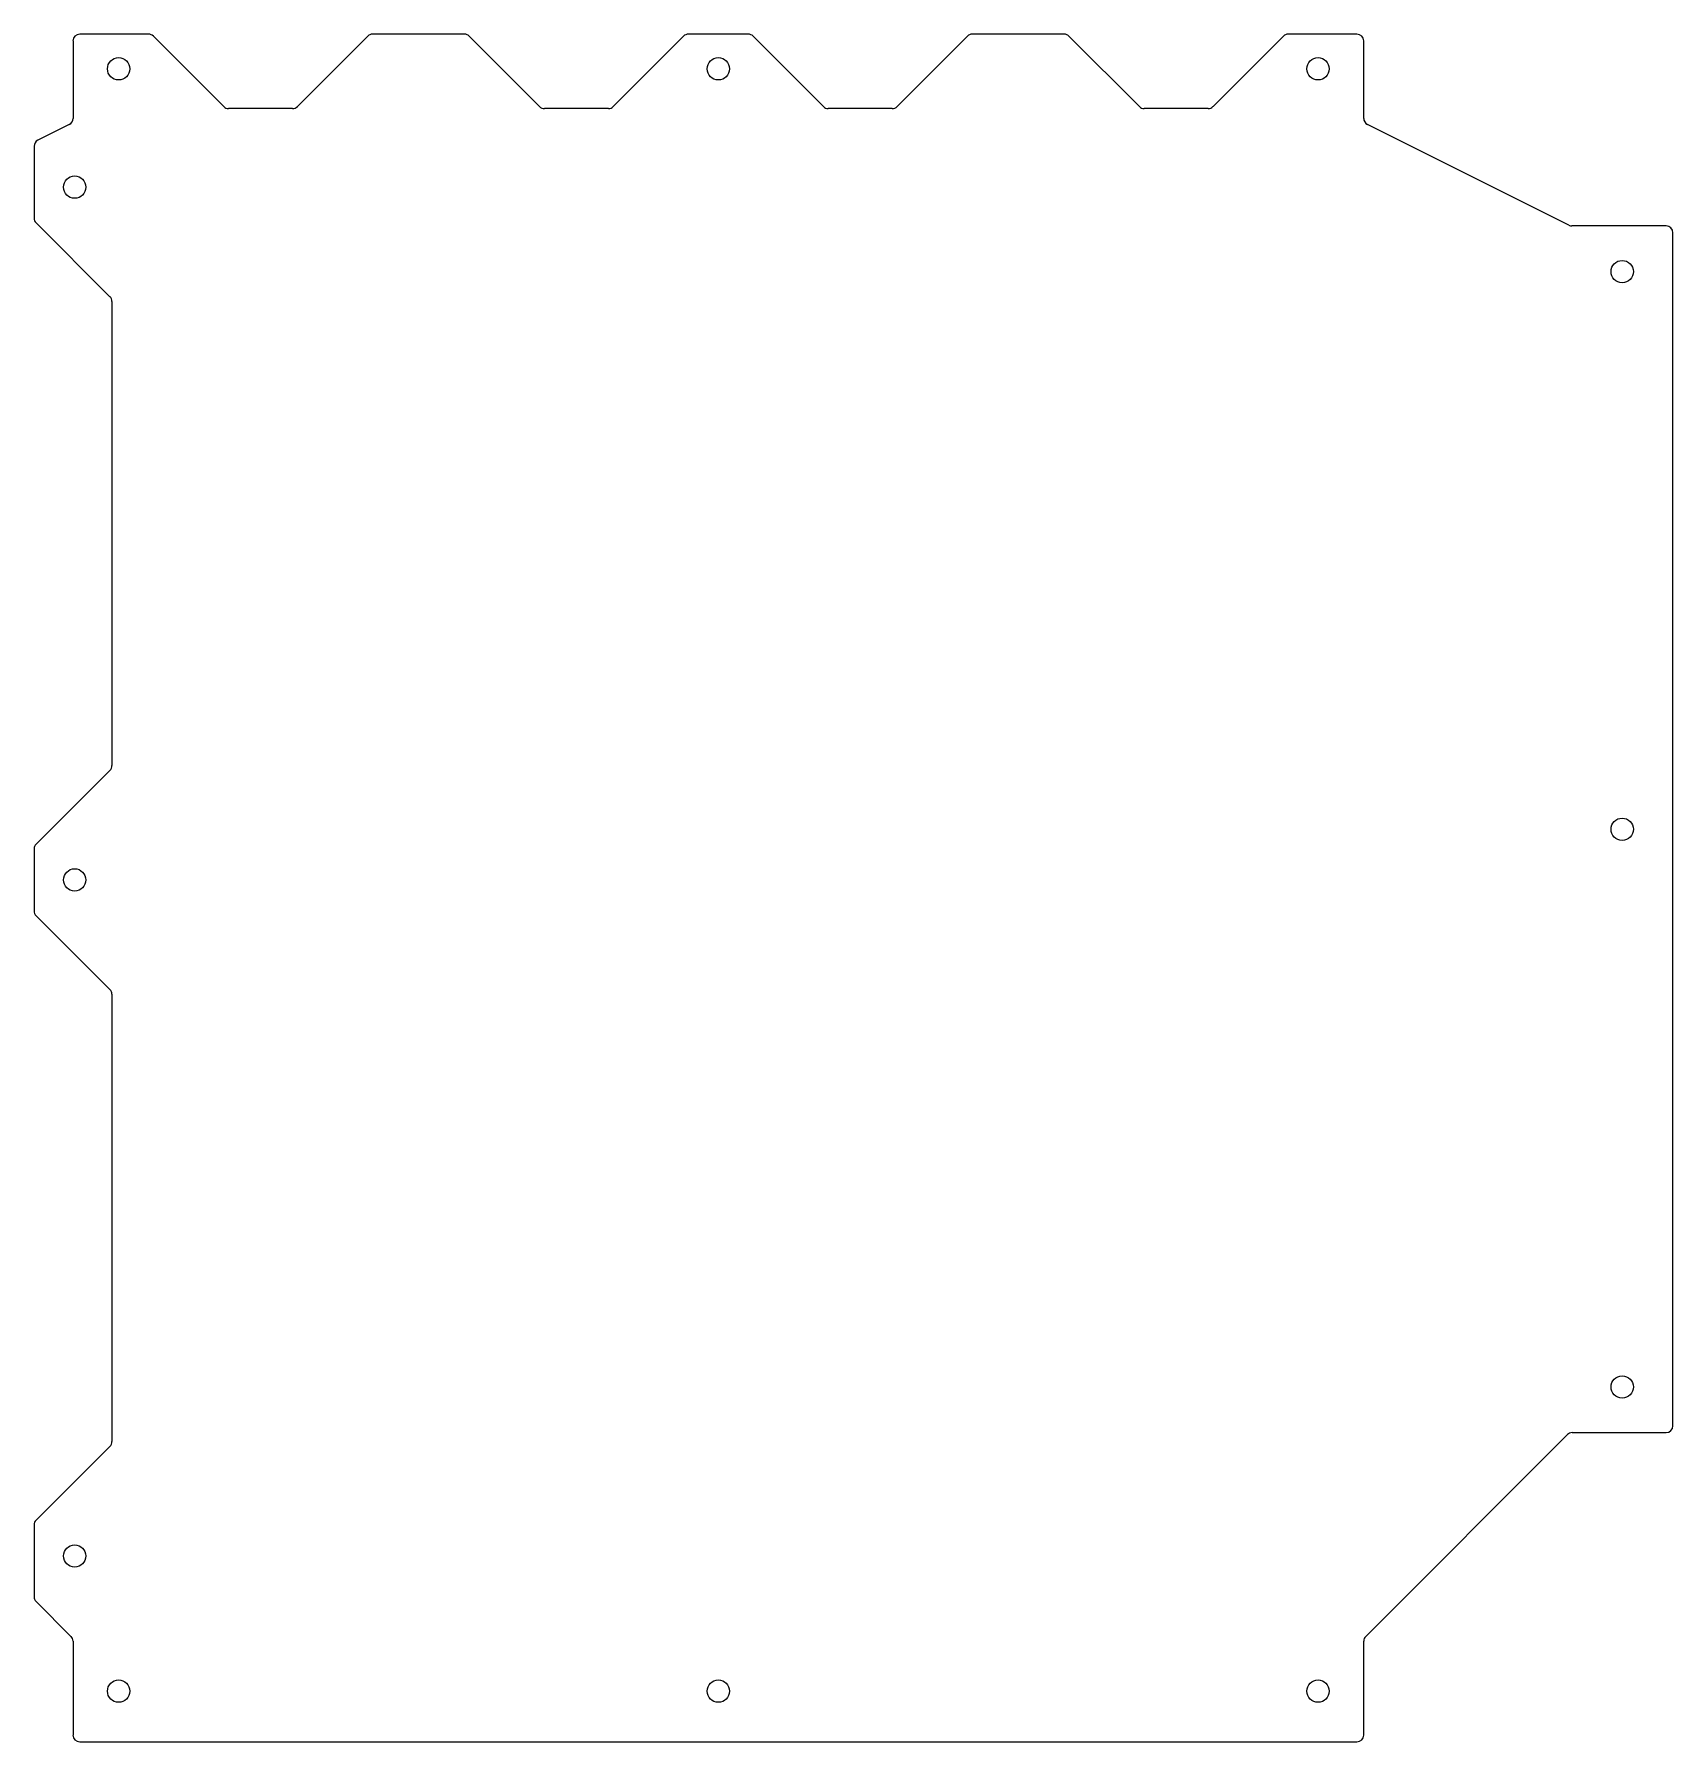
# Model space of a CAD drawing. Header units: inches. Extents: x -9.5 to 9.5, y -9.9 to 9.9.
import ezdxf

# ---------------------------------------------------------------- set-up
doc = ezdxf.new("R2010")
doc.units = ezdxf.units.IN
doc.layers.add('CUTOUTS', color=1, linetype='CONTINUOUS')
doc.layers.add('PERIMETER', color=5, linetype='CONTINUOUS')

msp = doc.modelspace()

# ---------------------------------------------------------------- linework, layer by layer
at = {"layer": 'CUTOUTS'}
for centre in [(-8.563, 9.542), (-1.575, 9.542), (5.413, 9.542), (-9.075, 8.164), (8.957, 7.18), (8.957, 0.684), (-9.075, 0.094), (8.957, -5.812), (-9.075, -7.781), (-8.563, -9.355), (-1.575, -9.355), (5.413, -9.355)]:
    msp.add_circle(centre, 0.13, dxfattribs=at)
at = {"layer": 'PERIMETER'}
for p, q in [((-8.214, 9.946), (-9.016, 9.946)), ((-9.094, 9.867), (-9.094, 8.964)), ((-7.338, 9.103), (-8.158, 9.923)), ((-5.66, 9.923), (-6.48, 9.103)), ((-4.533, 9.946), (-5.605, 9.946)), ((-3.657, 9.103), (-4.477, 9.923)), ((-1.979, 9.923), (-2.799, 9.103)), ((-1.226, 9.946), (-1.924, 9.946)), ((-0.35, 9.103), (-1.17, 9.923)), ((1.328, 9.923), (0.508, 9.103)), ((2.455, 9.946), (1.383, 9.946)), ((3.331, 9.103), (2.511, 9.923)), ((5.009, 9.923), (4.189, 9.103)), ((5.866, 9.946), (5.065, 9.946)), ((5.945, 8.964), (5.945, 9.867)), ((-6.536, 9.08), (-7.283, 9.08)), ((-2.855, 9.08), (-3.602, 9.08)), ((0.452, 9.08), (-0.295, 9.08)), ((4.133, 9.08), (3.387, 9.08)), ((-9.138, 8.894), (-9.504, 8.711)), ((8.336, 7.72), (5.988, 8.894)), ((-9.547, 8.64), (-9.547, 7.803)), ((-9.524, 7.748), (-8.665, 6.888)), ((9.469, 7.712), (8.371, 7.712)), ((9.547, -6.265), (9.547, 7.633)), ((-8.642, 6.833), (-8.642, 1.425)), ((-8.665, 1.37), (-9.524, 0.51)), ((-9.547, 0.455), (-9.547, -0.268)), ((-9.524, -0.323), (-8.665, -1.183)), ((-8.642, -1.238), (-8.642, -6.449)), ((8.374, -6.344), (9.469, -6.344)), ((-8.665, -6.504), (-9.524, -7.364)), ((5.968, -8.717), (8.319, -6.367)), ((-9.547, -7.419), (-9.547, -8.255)), ((-9.524, -8.311), (-9.118, -8.717)), ((-9.094, -8.773), (-9.094, -9.867)), ((5.945, -9.867), (5.945, -8.773)), ((-9.016, -9.946), (5.866, -9.946))]:
    msp.add_line(p, q, dxfattribs=at)
for centre, start, end in [((-9.016, 9.867), 90, 180), ((-8.214, 9.867), 45, 90), ((-5.605, 9.867), 90, 135), ((-4.533, 9.867), 45, 90), ((-1.924, 9.867), 90, 135), ((-1.226, 9.867), 45, 90), ((1.383, 9.867), 90, 135), ((2.455, 9.867), 45, 90), ((5.065, 9.867), 90, 135), ((5.866, 9.867), 0, 90), ((-9.173, 8.964), -63.4349, 0), ((-7.283, 9.158), 225, 270), ((-6.536, 9.158), 270, 315), ((-3.602, 9.158), 225, 270), ((-2.855, 9.158), 270, 315), ((-0.295, 9.158), 225, 270), ((0.452, 9.158), 270, 315), ((3.387, 9.158), 225, 270), ((4.133, 9.158), 270, 315), ((6.024, 8.964), 180, 243.4349), ((-9.469, 8.64), 116.5651, 180), ((-9.469, 7.803), 180, 225), ((8.371, 7.79), 243.4349, 270), ((9.469, 7.633), 0, 90), ((-8.72, 6.833), 0, 45), ((-8.72, 1.425), 315, 360), ((-9.469, 0.455), 135, 180), ((-9.469, -0.268), 180, 225), ((-8.72, -1.238), 0, 45), ((8.374, -6.422), 90, 135), ((9.469, -6.265), -90, 0), ((-8.72, -6.449), 315, 360), ((-9.469, -7.419), 135, 180), ((-9.469, -8.255), 180, 225), ((-9.173, -8.773), 0, 45), ((6.024, -8.773), 135, 180), ((-9.016, -9.867), 180, 270), ((5.866, -9.867), -90, 0)]:
    msp.add_arc(centre, 0.0787, start, end, dxfattribs=at)

doc.saveas('drawing.dxf')
